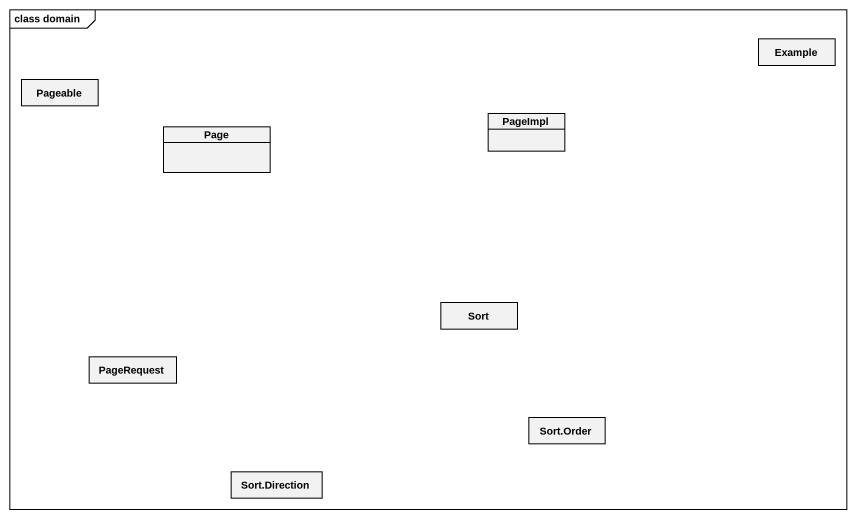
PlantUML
@startuml
mainframe class domain
hide circle
hide empty members
class Example
class Pageable
class "Page" as Page_
class PageImpl
class Sort
class PageRequest
class "Sort.Order" as Sort_Order
class "Sort.Direction" as Sort_Direction
@enduml
